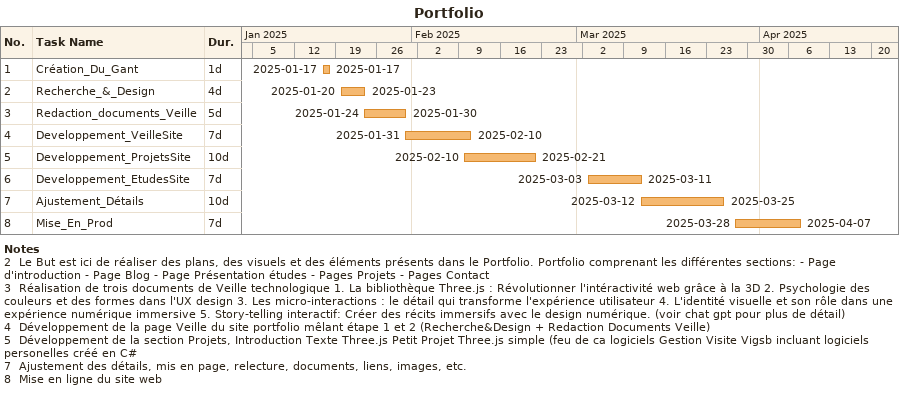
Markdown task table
Portfolio

| ID | Task | Duration | Start | Finish |
|---|---|---|---|---|
| 1 | Création_Du_Gant | 1d | 2025-01-17 | 2025-01-17 |
| 2 | Recherche_&_Design | 4d | 2025-01-20 | 2025-01-23 |
| 3 | Redaction_documents_Veille | 5d | 2025-01-24 | 2025-01-30 |
| 4 | Developpement_VeilleSite | 7d | 2025-01-31 | 2025-02-10 |
| 5 | Developpement_ProjetsSite | 10d | 2025-02-10 | 2025-02-21 |
| 6 | Developpement_EtudesSite | 7d | 2025-03-03 | 2025-03-11 |
| 7 | Ajustement_Détails | 10d | 2025-03-12 | 2025-03-25 |
| 8 | Mise_En_Prod | 7d | 2025-03-28 | 2025-04-07 |

Notes
- 2: Le But est ici de réaliser des plans, des visuels et des éléments présents dans le Portfolio. Portfolio comprenant les différentes sections: - Page d'introduction - Page Blog - Page Présentation études - Pages Projets - Pages Contact
- 3: Réalisation de trois documents de Veille technologique 1. La bibliothèque Three.js : Révolutionner l'intéractivité web grâce à la 3D 2. Psychologie des couleurs et des formes dans l'UX design 3. Les micro-interactions : le détail qui transforme l'expérience utilisateur 4. L'identité visuelle et son rôle dans une expérience numérique immersive 5. Story-telling interactif: Créer des récits immersifs avec le design numérique. (voir chat gpt pour plus de détail)
- 4: Développement de la page Veille du site portfolio mêlant étape 1 et 2 (Recherche&Design + Redaction Documents Veille)
- 5: Développement de la section Projets, Introduction Texte Three.js Petit Projet Three.js simple (feu de ca logiciels Gestion Visite Vigsb incluant logiciels personelles créé en C#
- 7: Ajustement des détails, mis en page, relecture, documents, liens, images, etc.
- 8: Mise en ligne du site web
